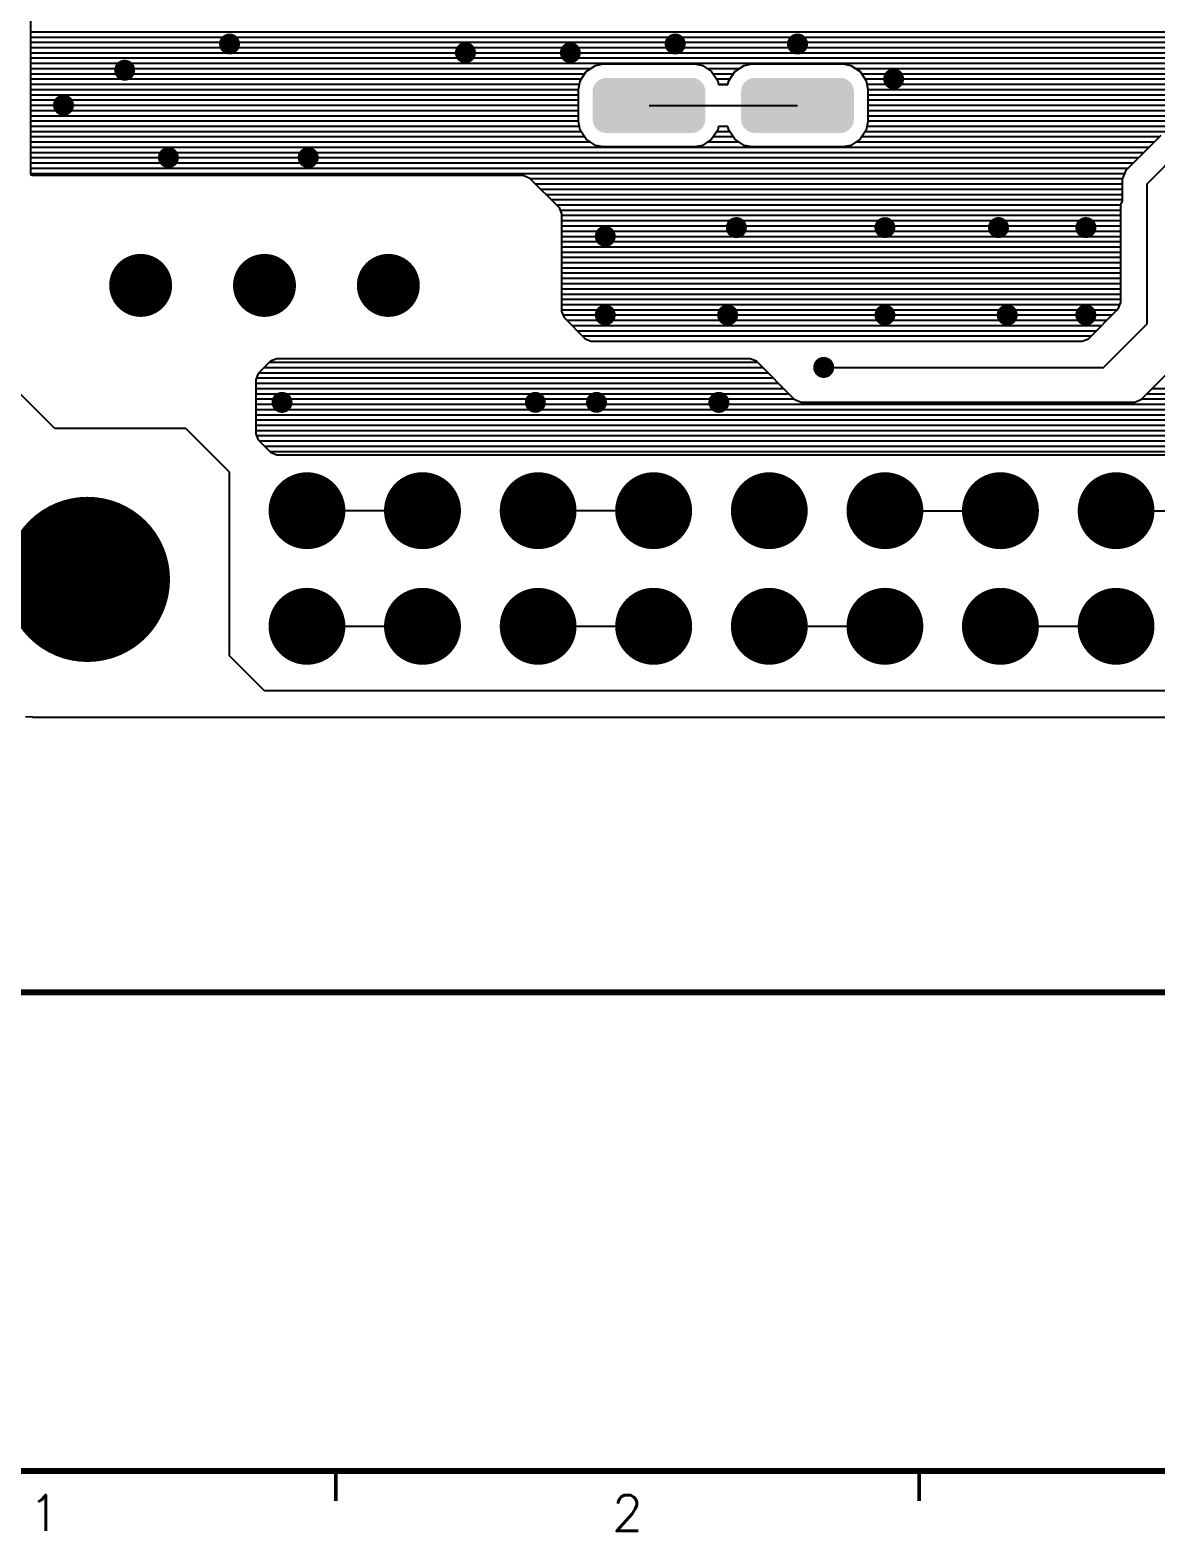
# Model space of a CAD drawing. Extents: x 295 to 953, y 10 to 290.
# Drawn here: x 515.2 to 609.3, y 10 to 135.4 of the extents above; entities that cross this region are included whole.
import ezdxf
from ezdxf.enums import TextEntityAlignment as Align

# ---------------------------------------------------------------- set-up
doc = ezdxf.new("R2010")
doc.units = 0
doc.header["$LTSCALE"] = 5
doc.header["$MEASUREMENT"] = 0
doc.layers.get('0').update_dxf_attribs({"linetype": 'CONTINUOUS', "lineweight": 25})
doc.layers.add('6', color=6, linetype='CONTINUOUS', lineweight=13)
for name, color, linetype in [('DV-PEI-A6_TOP', 5, 'CONTINUOUS'), ('문자', 4, 'CONTINUOUS'), ('테두리', 3, 'CONTINUOUS')]:
    doc.layers.add(name, color=color, linetype=linetype)
doc.styles.get("Standard").update_dxf_attribs({"font": 'simplex.shx'})
doc.styles.add('굴림체', font='')
doc.styles.get('굴림체').set_extended_font_data('GulimChe')

# ---------------------------------------------------------------- blocks, each defined once
blk = doc.blocks.new('C')
at = {"layer": '테두리'}
for points, const_width in [([(15, 285), (15, 15), (405, 15), (405, 285), (15, 285)], 0.5), ([(15, 55), (405, 55)], 0.5), ([(63.75, 12.5), (63.75, 15)], 0.3), ([(112.5, 12.5), (112.5, 15)], 0.3)]:
    blk.add_lwpolyline(points, dxfattribs=dict(at, const_width=const_width))
at = {"layer": '문자'}
for s, p in [('1', (39.38, 11.5)), ('2', (88.12, 11.5))]:
    blk.add_text(s, height=3, dxfattribs=at).set_placement(p, align=Align.MIDDLE)

msp = doc.modelspace()

# ---------------------------------------------------------------- linework, layer by layer
for points, const_width in [([(531.41, 134.23, 1), (532.28, 134.23, 1)], 0.876), ([(551.12, 133.5, 1), (552, 133.5, 1)], 0.876), ([(559.89, 133.5, 1), (560.76, 133.5, 1)], 0.876), ([(568.65, 134.23, 1), (569.53, 134.23, 1)], 0.876), ([(578.87, 134.23, 1), (579.75, 134.23, 1)], 0.876), ([(522.64, 132.04, 1), (523.52, 132.04, 1)], 0.876), ([(586.91, 131.31, 1), (587.78, 131.31, 1)], 0.876), ([(517.53, 129.12, 1), (518.41, 129.12, 1)], 0.876), ([(526.3, 124.74, 1), (527.17, 124.74, 1)], 0.876), ([(537.98, 124.74, 1), (538.86, 124.74, 1)], 0.876), ([(573.76, 118.89, 1), (574.64, 118.89, 1)], 0.876), ([(586.18, 118.89, 1), (587.05, 118.89, 1)], 0.876), ([(595.67, 118.89, 1), (596.55, 118.89, 1)], 0.876), ([(602.97, 118.89, 1), (603.85, 118.89, 1)], 0.876), ([(562.81, 118.16, 1), (563.68, 118.16, 1)], 0.876), ([(523.1, 114.06, 1), (525.73, 114.06, 1)], 2.63), ([(533.45, 114.06, 1), (536.08, 114.06, 1)], 2.63), ([(543.8, 114.06, 1), (546.43, 114.06, 1)], 2.63), ([(562.81, 111.59, 1), (563.68, 111.59, 1)], 0.876), ([(573.03, 111.59, 1), (573.91, 111.59, 1)], 0.876), ([(586.18, 111.59, 1), (587.05, 111.59, 1)], 0.876), ([(596.4, 111.59, 1), (597.28, 111.59, 1)], 0.876), ([(602.97, 111.59, 1), (603.85, 111.59, 1)], 0.876), ([(581.06, 107.21, 1), (581.94, 107.21, 1)], 0.876), ([(535.79, 104.29, 1), (536.67, 104.29, 1)], 0.876), ([(556.97, 104.29, 1), (557.84, 104.29, 1)], 0.876), ([(562.08, 104.29, 1), (562.95, 104.29, 1)], 0.876), ([(572.3, 104.29, 1), (573.18, 104.29, 1)], 0.876), ([(536.71, 95.24, 1), (539.92, 95.24, 1)], 3.21), ([(546.36, 95.24, 1), (549.58, 95.24, 1)], 3.21), ([(556.03, 95.24, 1), (559.24, 95.24, 1)], 3.21), ([(565.68, 95.24, 1), (568.9, 95.24, 1)], 3.21), ([(575.35, 95.24, 1), (578.56, 95.24, 1)], 3.21), ([(585.01, 95.24, 1), (588.22, 95.24, 1)], 3.21), ([(594.66, 95.24, 1), (597.88, 95.24, 1)], 3.21), ([(604.33, 95.24, 1), (607.54, 95.24, 1)], 3.21), ([(516.52, 89.5, 1), (523.42, 89.5, 1)], 6.9), ([(536.71, 85.58, 1), (539.92, 85.58, 1)], 3.21), ([(546.36, 85.58, 1), (549.58, 85.58, 1)], 3.21), ([(556.03, 85.58, 1), (559.24, 85.58, 1)], 3.21), ([(565.68, 85.58, 1), (568.9, 85.58, 1)], 3.21), ([(575.35, 85.58, 1), (578.56, 85.58, 1)], 3.21), ([(585.01, 85.58, 1), (588.22, 85.58, 1)], 3.21), ([(594.66, 85.58, 1), (597.88, 85.58, 1)], 3.21), ([(604.33, 85.58, 1), (607.54, 85.58, 1)], 3.21), ([(556.9, 85.58, 1), (558.36, 85.58, 1)], 1.46), ([(566.56, 85.58, 1), (568.02, 85.58, 1)], 1.46), ([(576.22, 85.58, 1), (577.68, 85.58, 1)], 1.46), ([(585.88, 85.58, 1), (587.34, 85.58, 1)], 1.46), ([(595.54, 85.58, 1), (597, 85.58, 1)], 1.46), ([(605.2, 85.58, 1), (606.66, 85.58, 1)], 1.46)]:
    msp.add_lwpolyline(points, format="xyb", close=True, dxfattribs=dict(const_width=const_width))
for points in [[(562.18, 130.28), (562.21, 130.48), (571.61, 130.28), (571.59, 130.48)], [(562.21, 130.51), (562.28, 130.7), (571.58, 130.51), (571.52, 130.7)], [(562.21, 130.48), (562.21, 130.51), (571.59, 130.48), (571.58, 130.51)], [(562.28, 130.7), (562.29, 130.73), (571.52, 130.7), (571.5, 130.73)], [(562.29, 130.73), (562.39, 130.91), (571.5, 130.73), (571.41, 130.91)], [(562.39, 130.91), (562.41, 130.93), (571.41, 130.91), (571.38, 130.93)], [(562.41, 130.93), (562.54, 131.08), (571.38, 130.93), (571.26, 131.08)], [(562.54, 131.08), (562.56, 131.1), (571.26, 131.08), (571.23, 131.1)], [(562.56, 131.1), (562.72, 131.22), (571.23, 131.1), (571.08, 131.22)], [(562.72, 131.22), (562.75, 131.24), (571.08, 131.22), (571.04, 131.24)], [(562.75, 131.24), (562.93, 131.33), (571.04, 131.24), (570.87, 131.33)], [(562.93, 131.33), (562.96, 131.34), (570.87, 131.33), (570.82, 131.34)], [(562.96, 131.34), (563.16, 131.39), (570.82, 131.34), (570.64, 131.39)], [(563.16, 131.39), (563.18, 131.39), (570.64, 131.39), (570.56, 131.39)], [(563.18, 131.39), (563.42, 131.4), (570.56, 131.39), (570.45, 131.4)], [(570.38, 131.4), (570.41, 131.4), (570.45, 131.4), (570.41, 131.4)], [(574.6, 130.28), (574.62, 130.48), (584.02, 130.28), (584, 130.48)], [(574.62, 130.48), (574.63, 130.51), (584, 130.48), (583.99, 130.51)], [(574.63, 130.51), (574.69, 130.7), (583.99, 130.51), (583.93, 130.7)], [(574.69, 130.7), (574.7, 130.73), (583.93, 130.7), (583.92, 130.73)], [(574.7, 130.73), (574.8, 130.91), (583.92, 130.73), (583.82, 130.91)], [(574.8, 130.91), (574.82, 130.93), (583.82, 130.91), (583.8, 130.93)], [(574.82, 130.93), (574.96, 131.08), (583.8, 130.93), (583.67, 131.08)], [(574.96, 131.08), (574.98, 131.1), (583.67, 131.08), (583.64, 131.1)], [(574.98, 131.1), (575.14, 131.22), (583.64, 131.1), (583.49, 131.22)], [(575.14, 131.22), (575.16, 131.24), (583.49, 131.22), (583.45, 131.24)], [(575.16, 131.24), (575.35, 131.33), (583.45, 131.24), (583.28, 131.33)], [(575.35, 131.33), (575.37, 131.34), (583.28, 131.33), (583.24, 131.34)], [(575.37, 131.34), (575.58, 131.39), (583.24, 131.34), (583.06, 131.39)], [(575.58, 131.39), (575.6, 131.39), (583.06, 131.39), (582.98, 131.39)], [(575.6, 131.39), (575.83, 131.4), (582.98, 131.39), (582.86, 131.4)], [(582.79, 131.4), (582.83, 131.4), (582.86, 131.4), (582.83, 131.4)], [(562.18, 130.25), (562.18, 130.28), (571.61, 130.25), (571.61, 130.28)], [(562.18, 127.95), (562.18, 130.25), (571.61, 127.95), (571.61, 130.25)], [(574.6, 130.25), (574.6, 130.28), (584.03, 130.25), (584.02, 130.28)], [(574.6, 127.95), (574.6, 130.25), (584.03, 127.95), (584.03, 130.25)], [(562.19, 127.92), (562.18, 127.95), (571.61, 127.92), (571.61, 127.95)], [(562.21, 127.72), (562.19, 127.92), (571.59, 127.72), (571.61, 127.92)], [(574.6, 127.92), (574.6, 127.95), (584.03, 127.92), (584.03, 127.95)], [(574.62, 127.72), (574.6, 127.92), (584, 127.72), (584.03, 127.92)], [(562.22, 127.69), (562.21, 127.72), (571.58, 127.69), (571.59, 127.72)], [(562.28, 127.5), (562.22, 127.69), (571.52, 127.5), (571.58, 127.69)], [(562.29, 127.47), (562.28, 127.5), (571.51, 127.47), (571.52, 127.5)], [(562.39, 127.29), (562.29, 127.47), (571.4, 127.29), (571.51, 127.47)], [(562.41, 127.27), (562.39, 127.29), (571.39, 127.27), (571.4, 127.29)], [(562.54, 127.12), (562.41, 127.27), (571.25, 127.12), (571.39, 127.27)], [(562.57, 127.1), (562.54, 127.12), (571.23, 127.1), (571.25, 127.12)], [(562.72, 126.98), (562.57, 127.1), (571.07, 126.98), (571.23, 127.1)], [(562.76, 126.96), (562.72, 126.98), (571.05, 126.96), (571.07, 126.98)], [(562.93, 126.87), (562.76, 126.96), (570.86, 126.87), (571.05, 126.96)], [(562.97, 126.86), (562.93, 126.87), (570.84, 126.86), (570.86, 126.87)], [(563.15, 126.81), (562.97, 126.86), (570.63, 126.81), (570.84, 126.86)], [(563.23, 126.81), (563.15, 126.81), (570.61, 126.81), (570.63, 126.81)], [(563.35, 126.8), (563.23, 126.81), (570.38, 126.8), (570.61, 126.81)], [(563.38, 126.8), (563.35, 126.8), (563.38, 126.8), (563.42, 126.8)], [(574.63, 127.69), (574.62, 127.72), (584, 127.69), (584, 127.72)], [(574.69, 127.5), (574.63, 127.69), (583.93, 127.5), (584, 127.69)], [(574.71, 127.47), (574.69, 127.5), (583.92, 127.47), (583.93, 127.5)], [(574.8, 127.29), (574.71, 127.47), (583.82, 127.29), (583.92, 127.47)], [(574.82, 127.27), (574.8, 127.29), (583.8, 127.27), (583.82, 127.29)], [(574.95, 127.12), (574.82, 127.27), (583.67, 127.12), (583.8, 127.27)], [(574.98, 127.1), (574.95, 127.12), (583.65, 127.1), (583.67, 127.12)], [(575.13, 126.98), (574.98, 127.1), (583.48, 126.98), (583.65, 127.1)], [(575.17, 126.96), (575.13, 126.98), (583.46, 126.96), (583.48, 126.98)], [(575.34, 126.87), (575.17, 126.96), (583.28, 126.87), (583.46, 126.96)], [(575.38, 126.86), (575.34, 126.87), (583.25, 126.86), (583.28, 126.87)], [(575.57, 126.81), (575.38, 126.86), (583.05, 126.81), (583.25, 126.86)], [(575.65, 126.81), (575.57, 126.81), (583.03, 126.81), (583.05, 126.81)], [(575.76, 126.8), (575.65, 126.81), (582.79, 126.8), (583.03, 126.81)], [(575.8, 126.8), (575.76, 126.8), (575.8, 126.8), (575.83, 126.8)]]:
    msp.add_solid(points)
at = {"layer": 'DV-PEI-A6_TOP', "color": 7}
for p, q in [((515.2, 173), (515.2, 123.34)), ((515.2, 135.25), (698.47, 135.25)), ((515.2, 134.81), (698.03, 134.81)), ((515.2, 134.38), (697.74, 134.38)), ((515.2, 133.94), (697.49, 133.94)), ((515.2, 133.5), (697.4, 133.5)), ((515.2, 133.06), (697.31, 133.06)), ((515.2, 132.62), (697.29, 132.62)), ((515.2, 132.18), (562.05, 132.18)), ((515.2, 131.75), (561.54, 131.75)), ((561.14, 131.15), (561.66, 131.92)), ((561.66, 131.92), (562.42, 132.43)), ((562.42, 132.43), (563.1, 132.56)), ((563.1, 132.56), (570.69, 132.56)), ((570.69, 132.56), (571.37, 132.43)), ((571.37, 132.43), (572.13, 131.92)), ((571.74, 132.18), (574.46, 132.18)), ((572.13, 131.92), (572.65, 131.15)), ((572.25, 131.75), (573.95, 131.75)), ((573.56, 131.15), (574.07, 131.92)), ((574.07, 131.92), (574.84, 132.43)), ((574.84, 132.43), (575.51, 132.56)), ((575.51, 132.56), (583.1, 132.56)), ((583.1, 132.56), (583.78, 132.43)), ((583.78, 132.43), (584.55, 131.92)), ((584.15, 132.18), (697.37, 132.18)), ((584.55, 131.92), (585.06, 131.15)), ((584.66, 131.75), (697.46, 131.75)), ((515.2, 131.31), (561.25, 131.31)), ((515.2, 130.87), (561.09, 130.87)), ((515.2, 130.43), (561.01, 130.43)), ((561.01, 130.47), (561.14, 131.15)), ((561.01, 127.72), (561.01, 130.47)), ((572.54, 131.31), (573.66, 131.31)), ((572.65, 131.15), (572.7, 130.85)), ((572.7, 130.87), (573.5, 130.87)), ((572.7, 130.85), (573.5, 130.85)), ((573.5, 130.85), (573.56, 131.15)), ((584.96, 131.31), (697.64, 131.31)), ((585.06, 131.15), (585.19, 130.47)), ((585.11, 130.87), (697.93, 130.87)), ((585.19, 130.47), (585.19, 127.72)), ((585.19, 130.43), (698.24, 130.43)), ((515.2, 129.99), (561.01, 129.99)), ((515.2, 129.56), (561.01, 129.56)), ((585.19, 129.99), (698.9, 129.99)), ((585.19, 129.56), (684.09, 129.56)), ((515.2, 129.12), (561.01, 129.12)), ((515.2, 128.68), (561.01, 128.68)), ((515.2, 128.24), (561.01, 128.24)), ((566.9, 129.1), (579.31, 129.1)), ((585.19, 129.12), (683.66, 129.12)), ((585.19, 128.68), (613.31, 128.68)), ((585.19, 128.24), (612, 128.24)), ((515.2, 127.8), (561.01, 127.8)), ((515.2, 127.36), (561.08, 127.36)), ((515.2, 126.93), (561.22, 126.93)), ((561.14, 127.04), (561.01, 127.72)), ((561.66, 126.28), (561.14, 127.04)), ((572.65, 127.04), (572.13, 126.28)), ((572.56, 126.93), (573.64, 126.93)), ((572.7, 127.35), (572.65, 127.04)), ((573.5, 127.35), (572.7, 127.35)), ((573.56, 127.04), (573.5, 127.35)), ((574.07, 126.28), (573.56, 127.04)), ((585.06, 127.04), (584.55, 126.28)), ((584.98, 126.93), (610.01, 126.93)), ((585.19, 127.72), (585.06, 127.04)), ((585.12, 127.36), (610.68, 127.36)), ((585.19, 127.8), (611.34, 127.8)), ((515.2, 126.49), (561.52, 126.49)), ((515.2, 126.05), (562, 126.05)), ((515.2, 125.61), (608.7, 125.61)), ((562.42, 125.76), (561.66, 126.28)), ((563.1, 125.63), (562.42, 125.76)), ((570.69, 125.63), (563.1, 125.63)), ((571.37, 125.76), (570.69, 125.63)), ((572.13, 126.28), (571.37, 125.76)), ((571.79, 126.05), (574.42, 126.05)), ((572.27, 126.49), (573.93, 126.49)), ((574.84, 125.76), (574.07, 126.28)), ((575.51, 125.63), (574.84, 125.76)), ((583.1, 125.63), (575.51, 125.63)), ((583.78, 125.76), (583.1, 125.63)), ((584.55, 126.28), (583.78, 125.76)), ((584.2, 126.05), (609.14, 126.05)), ((584.69, 126.49), (609.57, 126.49)), ((607.36, 124.27), (609.71, 126.62)), ((608.52, 122.55), (611.44, 125.47)), ((515.2, 125.17), (608.26, 125.17)), ((515.2, 124.74), (607.82, 124.74)), ((515.2, 124.3), (607.38, 124.3)), ((606.79, 123.7), (607.36, 124.27)), ((515.2, 123.86), (606.94, 123.86)), ((515.2, 123.42), (606.67, 123.42)), ((515.2, 123.34), (515.35, 123.27)), ((515.35, 123.27), (517.97, 123.28)), ((517.97, 123.28), (556.37, 123.28)), ((556.37, 123.28), (556.88, 123.06)), ((556.88, 123.06), (559.38, 120.56)), ((556.97, 122.98), (606.49, 122.98)), ((606.48, 122.95), (606.79, 123.7)), ((606.48, 122.14), (606.48, 122.95)), ((557.4, 122.55), (606.48, 122.55)), ((557.84, 122.11), (606.48, 122.11)), ((558.28, 121.67), (606.48, 121.67)), ((606.48, 121.13), (606.48, 122.14)), ((608.52, 110.86), (608.52, 122.55)), ((558.72, 121.23), (606.48, 121.23)), ((559.16, 120.79), (606.33, 120.79)), ((559.38, 120.56), (559.6, 120.05)), ((606.33, 120.78), (606.48, 121.13)), ((606.33, 112.62), (606.33, 120.78)), ((559.47, 120.35), (606.33, 120.35)), ((559.6, 120.05), (559.59, 111.89)), ((559.59, 119.92), (606.33, 119.92)), ((559.59, 119.48), (606.33, 119.48)), ((559.59, 119.04), (606.33, 119.04)), ((559.59, 118.6), (606.33, 118.6)), ((559.59, 118.16), (606.33, 118.16)), ((559.59, 117.73), (606.33, 117.73)), ((559.59, 117.29), (606.33, 117.29)), ((559.59, 116.85), (606.33, 116.85)), ((559.59, 116.41), (606.33, 116.41)), ((559.59, 115.97), (606.33, 115.97)), ((559.59, 115.53), (606.33, 115.53)), ((559.59, 115.1), (606.33, 115.1)), ((559.59, 114.66), (606.33, 114.66)), ((559.59, 114.22), (606.33, 114.22)), ((559.59, 113.78), (606.33, 113.78)), ((559.59, 113.34), (606.33, 113.34)), ((559.59, 112.91), (606.33, 112.91)), ((559.59, 112.47), (606.26, 112.47)), ((559.59, 112.03), (606.04, 112.03)), ((559.59, 111.89), (559.81, 111.38)), ((603.62, 109.61), (606.11, 112.11)), ((606.11, 112.11), (606.33, 112.62)), ((559.72, 111.59), (605.6, 111.59)), ((559.81, 111.38), (561.57, 109.61)), ((560.03, 111.15), (605.16, 111.15)), ((560.47, 110.72), (604.72, 110.72)), ((604.87, 107.21), (608.52, 110.86)), ((560.9, 110.28), (604.29, 110.28)), ((561.34, 109.84), (603.85, 109.84)), ((561.57, 109.61), (562.08, 109.4)), ((562.08, 109.4), (575.64, 109.4)), ((575.64, 109.4), (603.11, 109.4)), ((575.64, 109.4), (575.64, 109.39)), ((575.64, 109.39), (603.11, 109.4)), ((603.11, 109.4), (603.62, 109.61)), ((535.79, 107.94), (535.28, 107.72)), ((575.36, 107.94), (535.79, 107.94)), ((575.87, 107.72), (575.36, 107.94)), ((534.25, 106.69), (534.03, 106.18)), ((535.28, 107.72), (534.25, 106.69)), ((534.32, 106.77), (576.83, 106.77)), ((534.76, 107.2), (576.39, 107.2)), ((535.2, 107.64), (575.95, 107.64)), ((579.1, 104.5), (575.87, 107.72)), ((581.5, 107.21), (604.87, 107.21)), ((611.23, 107.72), (608, 104.5)), ((517.24, 102.1), (513.59, 105.75)), ((534.03, 106.18), (534.03, 101.67)), ((534.03, 105.89), (577.71, 105.89)), ((534.03, 105.45), (578.14, 105.45)), ((534.1, 106.33), (577.27, 106.33)), ((608.95, 105.45), (652.83, 105.45)), ((534.03, 105.01), (578.58, 105.01)), ((534.03, 104.58), (579.02, 104.58)), ((534.03, 104.14), (652.93, 104.14)), ((579.61, 104.28), (579.1, 104.5)), ((607.49, 104.29), (579.61, 104.28)), ((608, 104.5), (607.49, 104.29)), ((608.08, 104.58), (652.85, 104.58)), ((608.52, 105.01), (652.83, 105.01)), ((534.03, 103.7), (653.22, 103.7)), ((534.03, 103.26), (653.77, 103.26)), ((528.19, 102.1), (517.24, 102.1)), ((531.85, 98.45), (528.19, 102.1)), ((534.03, 102.82), (653.34, 102.82)), ((534.03, 102.38), (653.03, 102.38)), ((534.03, 101.95), (652.87, 101.95)), ((534.03, 101.67), (534.25, 101.15)), ((534.1, 101.51), (652.83, 101.51)), ((534.25, 101.15), (535.28, 100.12)), ((534.32, 101.07), (652.83, 101.07)), ((534.76, 100.63), (652.83, 100.63)), ((535.2, 100.19), (652.83, 100.19)), ((535.28, 100.12), (535.79, 99.9)), ((535.79, 99.9), (545.72, 99.91)), ((545.72, 99.91), (601.95, 99.91)), ((601.95, 99.91), (639.62, 99.91)), ((531.85, 83.11), (531.85, 98.45)), ((547.97, 95.24), (538.31, 95.24)), ((567.29, 95.24), (557.63, 95.24)), ((586.61, 95.24), (596.27, 95.24)), ((605.93, 95.24), (615.59, 95.24)), ((538.31, 85.58), (547.97, 85.58)), ((557.63, 85.58), (567.29, 85.58)), ((576.95, 85.58), (586.61, 85.58)), ((596.27, 85.58), (605.93, 85.58)), ((534.77, 80.19), (531.85, 83.11)), ((790.35, 80.19), (534.77, 80.19)), ((515.38, 78), (514.8, 78.02)), ((515.38, 78), (858.07, 78))]:
    msp.add_line(p, q, dxfattribs=at)

# ---------------------------------------------------------------- block references
msp.add_blockref('C', (476.98, 0))

# ---------------------------------------------------------------- texts
at = {"layer": '6', "color": 4, "insert": (573.67, 73.54), "char_height": 3, "width": 36.962, "attachment_point": 4, "style": '굴림체'}
msp.add_mtext('{\\f굴림|b0|i0|c129;\\C7;', dxfattribs=at)

doc.saveas('drawing.dxf')
